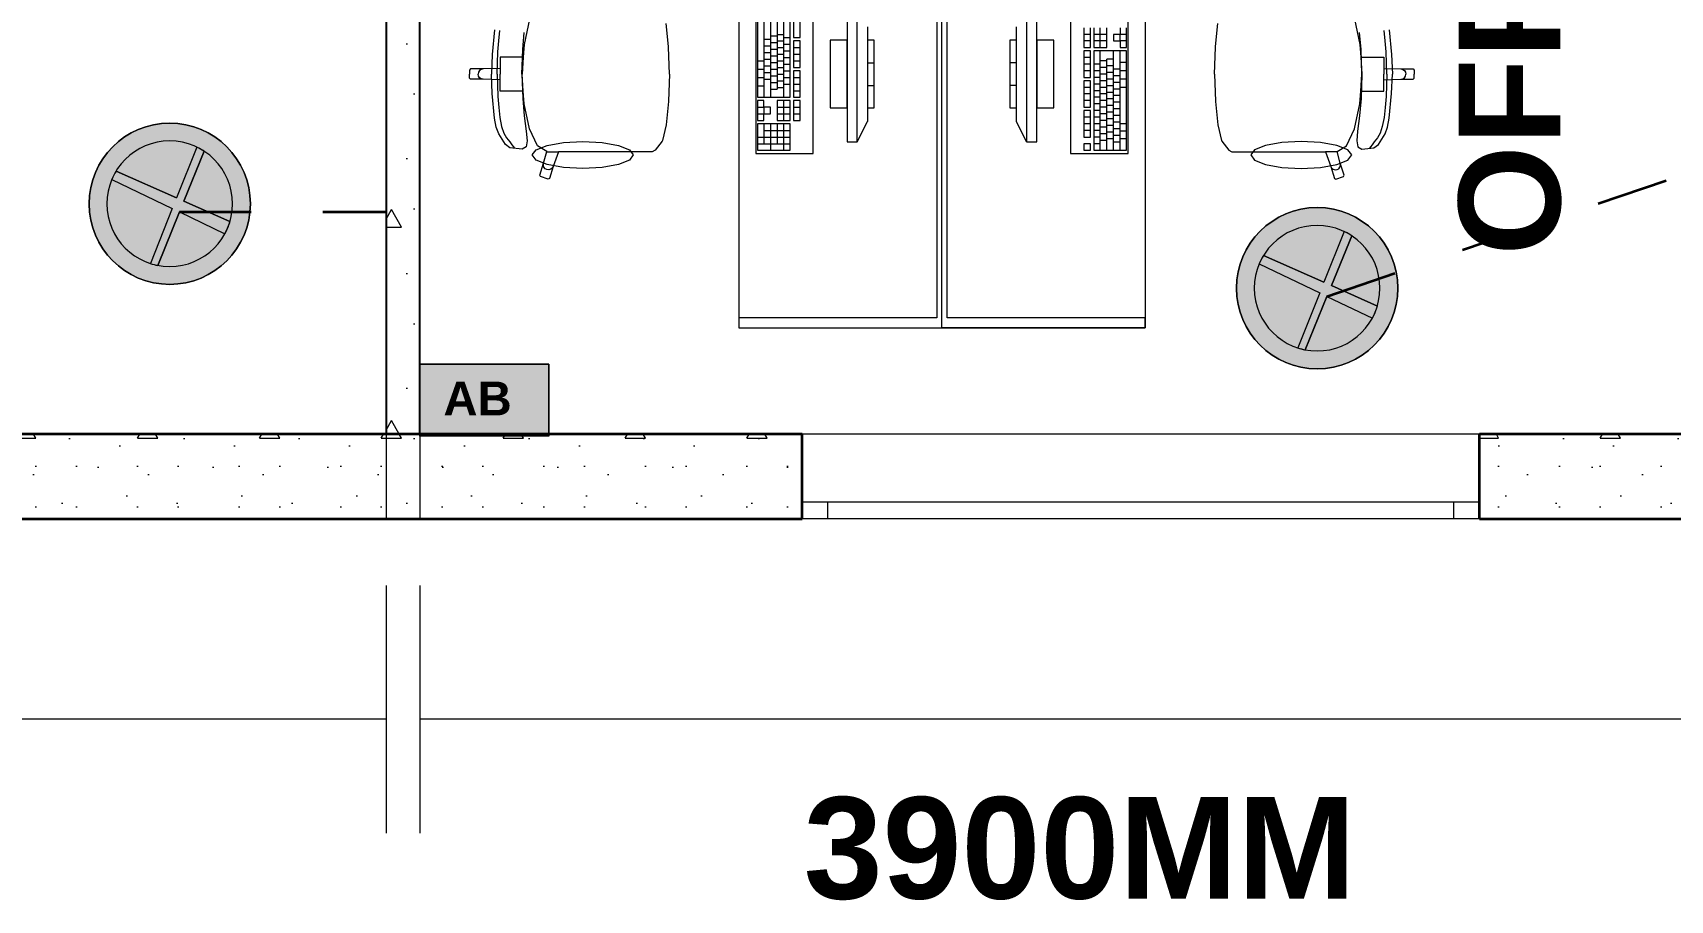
# Model space of a CAD drawing. Header units: millimetres. Extents: x -100675 to 28000, y -21133 to 42228.
# Drawn here: x -71409 to -66573, y 817 to 3381 of the extents above; entities that cross this region are included whole.
import ezdxf

# ---------------------------------------------------------------- set-up
doc = ezdxf.new("R2010")
doc.units = ezdxf.units.MM
doc.header["$MEASUREMENT"] = 0
doc.linetypes.add('Dashed', pattern=[423.333333, 211.666667, -211.666667])
doc.linetypes.add('Wipeout_Contour', pattern=[1000, 0, -1000])
for name, color, linetype, lineweight in [('New_2D Drafting - General_Pen_No__1', 7, 'Continuous', 13), ('New_2D Drafting - General_Pen_No__2', 8, 'Continuous', 15), ('New_2D Drafting - General_Pen_No__52', 15, 'Continuous', 20), ('New_Annotation - Text_Pen_No__19', 255, 'Continuous', 0), ('New_ARCHICAD Windows_Pen_No__27', 7, 'Continuous', 35), ('New_Structural - Bearing_Pen_No__20', 1, 'Continuous', 0), ('New_Structural - Bearing_Pen_No__21', 7, 'Continuous', 35), ('New_Structural - Bearing_Pen_No__27', 7, 'Continuous', 35), ('New_Structural - Bearing_Pen_No__47', 7, 'Continuous', 25)]:
    doc.layers.add(name, color=color, linetype=linetype, lineweight=lineweight)
for name, color, linetype, lineweight, true_color in [('New_2D Drafting - General_Pen_No__62', 7, 'Continuous', 20, 0xaaaaaa), ('New_2D Drafting - General_Pen_No__82', 7, 'Continuous', 20, 0xaaaaaa), ('New_Annotation - Text_Pen_No__86', 7, 'Continuous', 20, 0x5555ff), ('New_ARCHICAD Windows_Pen_No__23', 7, 'Continuous', 20, 0xff6600), ('New_ARCHICAD Windows_Pen_No__3', 7, 'Continuous', 18, 0xff6600), ('New_Interior - Furniture _Pen_No__4', 7, 'Continuous', 20, 0x029e21), ('New_Structural - Bearing_Pen_No__169', 7, 'Continuous', 13, 0x68b353), ('New_Structural - Bearing_Pen_No__170', 7, 'Continuous', 13, 0x9f9f00), ('New_Structural - Bearing_Pen_No__61', 7, 'Continuous', 20, 0x6a6a6a), ('New_Structural - Bearing_Pen_No__89', 7, 'Continuous', 20, 0x71cebe)]:
    doc.layers.add(name, color=color, linetype=linetype, lineweight=lineweight, true_color=true_color)
for name, color, linetype in [('New_ARCHICAD Windows', 7, 'Continuous'), ('New_Interior - Furniture', 7, 'Continuous'), ('New_Structural - Bearing', 7, 'Continuous')]:
    doc.layers.add(name, color=color, linetype=linetype)
doc.styles.add('GENERATED_STYLE_2', font='arial.ttf')
pattern_1 = [(0, (0, 0), (0, 623.5383), [60, -300]), (0, (180, 311.8), (0, 623.5383), [60, -300]), (60, (0, 0), (-540, 311.769), [60, -300]), (60, (360, 0), (-540, 311.769), [60, -300]), (120, (60, 0), (540, 311.769), [60, -300]), (120, (420, 0), (540, 311.769), [60, -300]), (0, (0, 60), (0, 120), [0, -120, 0, -180]), (45, (60, 60), (-84.85282, 84.85282), [0, -90, 0, -150])]

# ---------------------------------------------------------------- blocks, each defined once
blk = doc.blocks.new('Slab_4', base_point=(-71004.6, 3113.7))
at = {"layer": 'New_Structural - Bearing_Pen_No__89', "color": 123, "linetype": 'Continuous', "lineweight": 20, "true_color": 0x71cebe, "flags": 128}
for points in [[(-71004.6, 3113.7, -1), (-71004.6, 2637.2, -1)], [(-71004.6, 3061, 1), (-71004.6, 2689.9, 1)]]:
    blk.add_lwpolyline(points, format="xyb", close=True, dxfattribs=at)
blk = doc.blocks.new('Slab_11', base_point=(-67615.8, 2864.2))
at = {"layer": 'New_Structural - Bearing_Pen_No__89', "color": 123, "linetype": 'Continuous', "lineweight": 20, "true_color": 0x71cebe, "flags": 128}
for points in [[(-67615.8, 2864.2, -1), (-67615.8, 2387.8, -1)], [(-67615.8, 2811.5, 1), (-67615.8, 2440.5, 1)]]:
    blk.add_lwpolyline(points, format="xyb", close=True, dxfattribs=at)
blk = doc.blocks.new('Window 24_2')
at = {"layer": 'New_ARCHICAD Windows_Pen_No__23', "color": 30, "linetype": 'Continuous', "lineweight": 20, "true_color": 0xff6600}
for p, q in [((-1000, 0), (-925, 0)), ((-925, 0), (-925, -50)), ((925, -50), (925, 0)), ((925, 0), (1000, 0)), ((-925, -50), (-1000, -50)), ((1000, -50), (925, -50))]:
    blk.add_line(p, q, dxfattribs=at)
at = {"layer": 'New_ARCHICAD Windows_Pen_No__27', "color": 7, "linetype": 'Continuous', "lineweight": 35}
for p, q in [((-1000, 0), (-1000, -50)), ((-1000, 0), (-1000, -50)), ((1000, 0), (1000, -50)), ((1000, 0), (1000, -50)), ((-1000, -50), (-1000, -250)), ((1000, -50), (1000, -250))]:
    blk.add_line(p, q, dxfattribs=at)
at = {"layer": 'New_ARCHICAD Windows_Pen_No__3', "color": 30, "linetype": 'Continuous', "lineweight": 18, "true_color": 0xff6600}
for p, q in [((-1000, 0), (1000, 0)), ((-925, 0), (925, 0)), ((925, -50), (-925, -50)), ((-1000, -250), (1000, -250))]:
    blk.add_line(p, q, dxfattribs=at)
blk = doc.blocks.new('Wall_24', base_point=(-56365.8, 2194.5))
at = {"color": 254, "linetype": 'Wipeout_Contour', "lineweight": 0, "ltscale": 278928.253035}
blk.add_wipeout([(-70265.8, 2194.5), (-70265.8, 1944.5), (-69136.7, 1944.5), (-69136.7, 2194.5)], dxfattribs=at).dxf.layer = 'New_Structural - Bearing'
at = {"color": 254, "linetype": 'Wipeout_Contour', "lineweight": 0, "ltscale": 265405.390621}
blk.add_wipeout([(-67136.7, 2194.5), (-67136.7, 1944.5), (-65501.2, 1944.5), (-65501.2, 2194.5)], dxfattribs=at).dxf.layer = 'New_Structural - Bearing'
at = {"layer": 'New_Structural - Bearing_Pen_No__170', "linetype": 'Continuous', "lineweight": 13, "true_color": 0x9f9f00}
h = blk.add_hatch(dxfattribs=at)
h.set_pattern_fill('Structural_Concrete', color=54, style=0, pattern_type=2)
h.set_pattern_definition(pattern_1)
h.paths.add_polyline_path([(-70265.8, 2194.5), (-70265.8, 1944.5), (-69136.7, 1944.5), (-69136.7, 2194.5)])
h = blk.add_hatch(dxfattribs=at)
h.set_pattern_fill('Structural_Concrete', color=54, style=0, pattern_type=2)
h.set_pattern_definition(pattern_1)
h.paths.add_polyline_path([(-67136.7, 2194.5), (-67136.7, 1944.5), (-65501.2, 1944.5), (-65501.2, 2194.5)])
at = {"layer": 'New_Structural - Bearing_Pen_No__27', "color": 7, "linetype": 'Continuous', "lineweight": 35}
for p, q in [((-69136.7, 1994.5), (-69136.7, 2194.5)), ((-67136.7, 1994.5), (-67136.7, 2194.5)), ((-69136.7, 1944.5), (-69136.7, 1994.5)), ((-67136.7, 1944.5), (-67136.7, 1994.5))]:
    blk.add_line(p, q, dxfattribs=at)
at = {"layer": 'New_Structural - Bearing_Pen_No__27', "color": 7, "linetype": 'Continuous', "lineweight": 35, "flags": 128}
for points in [[(-69136.7, 2194.5), (-70265.8, 2194.5)], [(-66365.8, 2194.5), (-67136.7, 2194.5)], [(-70265.8, 1944.5), (-69136.7, 1944.5)], [(-67136.7, 1944.5), (-65501.2, 1944.5)]]:
    blk.add_lwpolyline(points, dxfattribs=at)
at = {"layer": 'New_ARCHICAD Windows', "color": 21, "linetype": 'Continuous', "lineweight": 18, "true_color": 0xff9955, "zscale": 1000, "rotation": 180}
blk.add_blockref('Window 24_2', (-68136.7, 1944.5), dxfattribs=at)
blk = doc.blocks.new('Wall_25', base_point=(-70365.8, 2194.5))
at = {"color": 254, "linetype": 'Wipeout_Contour', "lineweight": 0, "ltscale": 281385.337407}
blk.add_wipeout([(-70265.8, 1944.5), (-70265.8, 2194.5), (-70365.8, 2194.5), (-70365.8, 1944.5)], dxfattribs=at).dxf.layer = 'New_Structural - Bearing'
at = {"layer": 'New_Structural - Bearing_Pen_No__170', "linetype": 'Continuous', "lineweight": 13, "true_color": 0x9f9f00}
h = blk.add_hatch(dxfattribs=at)
h.set_pattern_fill('Structural_Concrete', color=54, style=0, pattern_type=2)
h.set_pattern_definition(pattern_1)
h.paths.add_polyline_path([(-70265.8, 1944.5), (-70265.8, 2194.5), (-70365.8, 2194.5), (-70365.8, 1944.5)])
at = {"color": 254, "linetype": 'Wipeout_Contour', "lineweight": 0, "ltscale": 284583.976922}
blk.add_wipeout([(-71865.8, 2194.5), (-71865.8, 1944.5), (-70365.8, 1944.5), (-70365.8, 2194.5)], dxfattribs=at).dxf.layer = 'New_Structural - Bearing'
at = {"layer": 'New_Structural - Bearing_Pen_No__170', "linetype": 'Continuous', "lineweight": 13, "true_color": 0x9f9f00}
h = blk.add_hatch(dxfattribs=at)
h.set_pattern_fill('Structural_Concrete', color=54, style=0, pattern_type=2)
h.set_pattern_definition(pattern_1)
h.paths.add_polyline_path([(-71865.8, 2194.5), (-71865.8, 1944.5), (-70365.8, 1944.5), (-70365.8, 2194.5)])
at = {"layer": 'New_Structural - Bearing_Pen_No__27', "color": 7, "linetype": 'Continuous', "lineweight": 35}
for p, q in [((-70265.8, 2194.5), (-70365.8, 2194.5)), ((-70365.8, 1944.5), (-70265.8, 1944.5))]:
    blk.add_line(p, q, dxfattribs=at)
at = {"layer": 'New_Structural - Bearing_Pen_No__27', "color": 7, "linetype": 'Continuous', "lineweight": 35, "flags": 128}
for points in [[(-70365.8, 2194.5), (-71865.8, 2194.5)], [(-71865.8, 1944.5), (-70365.8, 1944.5)]]:
    blk.add_lwpolyline(points, dxfattribs=at)
blk = doc.blocks.new('Wall_46', base_point=(-70365.8, 5944.5))
at = {"layer": 'New_Structural - Bearing_Pen_No__27', "color": 7, "linetype": 'Continuous', "lineweight": 35}
blk.add_line((-70365.8, 1944.5), (-70265.8, 1944.5), dxfattribs=at)
at = {"layer": 'New_Structural - Bearing_Pen_No__47', "color": 7, "linetype": 'Continuous', "lineweight": 25, "flags": 128}
blk.add_lwpolyline([(-70365.8, 1944.5), (-70265.8, 1944.5)], dxfattribs=at)
at = {"color": 254, "linetype": 'Wipeout_Contour', "lineweight": 0, "ltscale": 281816.521725}
blk.add_wipeout([(-70265.8, 2194.5), (-70265.8, 5844.5), (-70365.8, 5844.5), (-70365.8, 2194.5)], dxfattribs=at).dxf.layer = 'New_Structural - Bearing'
at = {"layer": 'New_Structural - Bearing_Pen_No__169', "linetype": 'Continuous', "lineweight": 13, "true_color": 0x68b353}
h = blk.add_hatch(dxfattribs=at)
h.set_pattern_fill('Structural_Concrete', color=85, style=0, pattern_type=2)
h.set_pattern_definition(pattern_1)
h.paths.add_polyline_path([(-70265.8, 2194.5), (-70265.8, 5844.5), (-70365.8, 5844.5), (-70365.8, 2194.5)])
at = {"layer": 'New_Structural - Bearing_Pen_No__27', "color": 7, "linetype": 'Continuous', "lineweight": 35}
blk.add_line((-70265.8, 2194.5), (-70365.8, 2194.5), dxfattribs=at)
at = {"layer": 'New_Structural - Bearing_Pen_No__47', "color": 7, "linetype": 'Continuous', "lineweight": 25, "flags": 128}
for points in [[(-70365.8, 5844.5), (-70365.8, 2194.5)], [(-70265.8, 2194.5), (-70265.8, 5844.5)]]:
    blk.add_lwpolyline(points, dxfattribs=at)
blk = doc.blocks.new('Office Layout Linear 24')
at = {"layer": 'New_Interior - Furniture _Pen_No__4', "color": 104, "linetype": 'Continuous', "lineweight": 20, "true_color": 0x029e21}
for p, q in [((733.1, 1305.3), (734.9, 1355.1)), ((734.9, 1392), (737.9, 1395)), ((734.9, 1355.1), (734.9, 1392)), ((734.9, 1355.1), (736.1, 1360.8)), ((736.1, 1360.8), (739.3, 1365.7)), ((737.9, 1395), (750, 1395)), ((739.3, 1365.7), (744.2, 1368.9)), ((744.2, 1368.9), (750, 1370.1)), ((762.1, 1395), (750, 1395)), ((755.8, 1368.9), (750, 1370.1)), ((760.7, 1365.7), (755.8, 1368.9)), ((763.9, 1360.8), (760.7, 1365.7)), ((765.1, 1392), (762.1, 1395)), ((765.1, 1355.1), (763.9, 1360.8)), ((765.1, 1355.1), (765.1, 1392)), ((766.9, 1305.3), (765.1, 1355.1)), ((542.4, 1289), (573.5, 1309)), ((573.5, 1309), (593.4, 1316.3)), ((593.4, 1316.3), (619.3, 1321.1)), ((619.3, 1321.1), (692.5, 1328.1)), ((651.5, 1309.2), (621.5, 1305.5)), ((683.9, 1311.7), (651.5, 1309.2)), ((717.3, 1313.2), (683.9, 1311.7)), ((692.5, 1328.1), (750, 1330.2)), ((750, 1313.6), (717.3, 1313.2)), ((807.5, 1328.1), (750, 1330.2)), ((750, 1313.6), (782.7, 1313.2)), ((782.7, 1313.2), (816.1, 1311.7)), ((880.7, 1321.1), (807.5, 1328.1)), ((816.1, 1311.7), (848.5, 1309.2)), ((848.5, 1309.2), (878.5, 1305.5)), ((528.6, 1239.7), (531.9, 1275.8)), ((535, 1265.2), (531.2, 1262.6)), ((531.9, 1275.8), (542.4, 1289)), ((541.2, 1270.4), (535, 1265.2)), ((550.3, 1276.5), (541.2, 1270.4)), ((562, 1286.6), (550.3, 1276.5)), ((575.2, 1294.3), (562, 1286.6)), ((595.5, 1300.5), (575.2, 1294.3)), ((621.5, 1305.5), (595.5, 1300.5)), ((699.7, 1275.3), (699.7, 1305.3)), ((699.7, 1305.3), (733.1, 1305.3)), ((699.7, 1236.6), (699.7, 1275.3)), ((733.1, 1305.3), (750, 1305.3)), ((766.9, 1305.3), (750, 1305.3)), ((800.3, 1305.3), (766.9, 1305.3)), ((800.3, 1275.3), (800.3, 1305.3)), ((800.3, 1236.6), (800.3, 1275.3)), ((535.3, 1228.1), (528.6, 1239.7)), ((552.5, 1225.1), (535.3, 1228.1)), ((538.2, 1194.6), (587.9, 1218.4)), ((581.5, 1227.7), (552.5, 1225.1)), ((626.8, 1233.5), (581.5, 1227.7)), ((587.9, 1218.4), (662.3, 1234.2)), ((677.7, 1238.2), (626.8, 1233.5)), ((662.3, 1234.2), (699.7, 1236.6)), ((750, 1240.5), (677.7, 1238.2)), ((699.7, 1236.6), (750, 1239.8)), ((750, 1240.5), (822.3, 1238.2)), ((800.3, 1236.6), (750, 1239.8)), ((837.7, 1234.2), (800.3, 1236.6)), ((822.3, 1238.2), (873.2, 1233.5)), ((912.1, 1218.4), (837.7, 1234.2)), ((440, 1163.1), (447.5, 1185.9)), ((441.9, 1159.4), (440, 1163.1)), ((447.5, 1185.9), (451.3, 1187.8)), ((451.3, 1187.8), (486.7, 1176.4)), ((467, 1161), (467.7, 1166.8)), ((468.6, 1155.4), (467, 1161)), ((467.7, 1166.8), (470.5, 1171.9)), ((470.5, 1171.9), (475.2, 1175.5)), ((475.2, 1175.5), (480.8, 1177.1)), ((480.8, 1177.1), (486.7, 1176.4)), ((486.7, 1176.4), (520.8, 1166.7)), ((520.7, 1166.5), (520.8, 1166.7)), ((520.7, 1166.5), (520.7, 1132.3)), ((520.8, 1166.7), (538.2, 1194.6)), ((477.4, 1148), (441.9, 1159.4)), ((472.2, 1150.8), (468.6, 1155.4)), ((477.4, 1148), (472.2, 1150.8)), ((520.7, 1132.3), (477.4, 1148)), ((520.7, 923.2), (520.7, 1132.3)), ((520.7, 887.1), (520.7, 923.2)), ((520.7, 856), (520.7, 887.1)), ((525.3, 847.4), (520.7, 856)), ((552.1, 826.3), (525.3, 847.4)), ((554.2, 825.4), (552.1, 826.3)), ((600.1, 814.7), (554.2, 825.4)), ((668.9, 807.6), (600.1, 814.7)), ((670, 807.5), (668.9, 807.6)), ((750, 805), (670, 807.5)), ((750, 805), (830, 807.5)), ((830, 807.5), (831.1, 807.6)), ((831.1, 807.6), (899.9, 814.7)), ((30, 600), (0, 600)), ((0, 600), (0, -600)), ((30, 15), (30, 600)), ((603.1, 545.2), (524.8, 545.2)), ((524.8, 545.2), (524.8, 448.2)), ((544.4, 545.2), (544.4, 448.2)), ((564, 545.2), (564, 448.2)), ((603.1, 448.2), (603.1, 545.2)), ((671.7, 545.2), (612.9, 545.2)), ((612.9, 545.2), (612.9, 525.8)), ((632.5, 545.2), (632.5, 525.8)), ((652.1, 545.2), (652.1, 525.8)), ((671.7, 525.8), (671.7, 545.2)), ((975.2, 545.2), (681.5, 545.2)), ((681.5, 545.2), (681.5, 448.2)), ((715.7, 545.2), (715.7, 525.8)), ((740.2, 545.2), (740.2, 525.8)), ((764.7, 545.2), (764.7, 525.8)), ((789.2, 545.2), (789.2, 525.8)), ((603.1, 506.4), (524.8, 506.4)), ((603.1, 525.8), (544.4, 525.8)), ((603.1, 487), (544.4, 487)), ((583.5, 525.8), (583.5, 448.2)), ((612.9, 525.8), (632.5, 525.8)), ((671.7, 487), (612.9, 487)), ((612.9, 487), (612.9, 448.2)), ((632.5, 525.8), (632.5, 506.4)), ((652.1, 525.8), (632.5, 525.8)), ((632.5, 506.4), (652.1, 506.4)), ((632.5, 487), (632.5, 448.2)), ((652.1, 506.4), (652.1, 525.8)), ((652.1, 525.8), (671.7, 525.8)), ((652.1, 487), (652.1, 448.2)), ((671.7, 448.2), (671.7, 487)), ((975.2, 525.8), (681.5, 525.8)), ((975.2, 506.4), (681.5, 506.4)), ((705.9, 506.4), (705.9, 487)), ((975.2, 487), (705.9, 487)), ((710.8, 487), (710.8, 467.6)), ((725.5, 506.4), (725.5, 487)), ((730.4, 487), (730.4, 467.6)), ((735.3, 525.8), (735.3, 506.4)), ((745.1, 506.4), (745.1, 487)), ((750, 487), (750, 467.6)), ((754.9, 525.8), (754.9, 506.4)), ((764.7, 506.4), (764.7, 487)), ((769.6, 487), (769.6, 467.6)), ((774.5, 525.8), (774.5, 506.4)), ((784.3, 506.4), (784.3, 487)), ((789.2, 487), (789.2, 467.6)), ((794.1, 525.8), (794.1, 506.4)), ((803.9, 506.4), (803.9, 487)), ((808.8, 487), (808.8, 467.6)), ((813.6, 525.8), (813.6, 506.4)), ((823.4, 506.4), (823.4, 487)), ((828.3, 487), (828.3, 467.6)), ((833.2, 525.8), (833.2, 506.4)), ((843, 506.4), (843, 487)), ((847.9, 487), (847.9, 467.6)), ((852.8, 525.8), (852.8, 506.4)), ((862.6, 506.4), (862.6, 487)), ((867.5, 487), (867.5, 467.6)), ((603.1, 467.6), (524.8, 467.6)), ((524.8, 448.2), (603.1, 448.2)), ((671.7, 467.6), (612.9, 467.6)), ((612.9, 448.2), (671.7, 448.2)), ((671.7, 438.5), (612.9, 438.5)), ((612.9, 438.5), (612.9, 419.1)), ((632.5, 438.5), (632.5, 419.1)), ((652.1, 438.5), (652.1, 419.1)), ((671.7, 419.1), (671.7, 438.5)), ((975.2, 467.6), (681.5, 467.6)), ((681.5, 448.2), (975.2, 448.2)), ((759.8, 438.5), (681.5, 438.5)), ((681.5, 438.5), (681.5, 419.1)), ((701, 438.5), (701, 419.1)), ((720.6, 467.6), (720.6, 448.2)), ((720.6, 438.5), (720.6, 419.1)), ((740.2, 467.6), (740.2, 448.2)), ((740.2, 438.5), (740.2, 419.1)), ((759.8, 467.6), (759.8, 448.2)), ((759.8, 419.1), (759.8, 438.5)), ((847.9, 438.5), (769.6, 438.5)), ((769.6, 438.5), (769.6, 419.1)), ((779.4, 467.6), (779.4, 448.2)), ((789.2, 438.5), (789.2, 419.1)), ((799, 467.6), (799, 448.2)), ((808.8, 438.5), (808.8, 419.1)), ((818.5, 467.6), (818.5, 448.2)), ((828.3, 438.5), (828.3, 419.1)), ((838.1, 467.6), (838.1, 448.2)), ((847.9, 419.1), (847.9, 438.5)), ((857.7, 467.6), (857.7, 448.2)), ((936, 438.5), (857.7, 438.5)), ((857.7, 438.5), (857.7, 419.1)), ((612.9, 419.1), (671.7, 419.1)), ((681.5, 419.1), (759.8, 419.1)), ((769.6, 419.1), (847.9, 419.1)), ((857.7, 419.1), (936, 419.1)), ((850, 330), (650, 330)), ((650, 330), (650, 280)), ((850, 280), (850, 330)), ((950, 280), (550, 280)), ((550, 280), (550, 250)), ((550, 250), (950, 250)), ((550, 250), (610, 220)), ((650, 280), (850, 280)), ((890, 220), (610, 220)), ((850, 220), (650, 220)), ((650, 220), (650, 200)), ((650, 200), (850, 200)), ((716.7, 220), (716.7, 200)), ((783.3, 220), (783.3, 200)), ((850, 200), (850, 220)), ((1485, 15), (30, 15)), ((30, -600), (30, -15)), ((30, -15), (1485, -15)), ((550, -250), (610, -220)), ((610, -220), (890, -220)), ((850, -200), (650, -200)), ((650, -200), (650, -220)), ((650, -220), (850, -220)), ((716.7, -220), (716.7, -200)), ((783.3, -220), (783.3, -200)), ((850, -220), (850, -200)), ((950, -250), (550, -250)), ((550, -250), (550, -280)), ((550, -280), (950, -280)), ((850, -280), (650, -280)), ((650, -280), (650, -330)), ((850, -330), (850, -280)), ((650, -330), (850, -330)), ((544.4, -419.1), (524.8, -419.1)), ((524.8, -419.1), (524.8, -438.5)), ((544.4, -438.5), (544.4, -419.1)), ((642.3, -419.1), (564, -419.1)), ((564, -419.1), (564, -438.5)), ((583.5, -438.5), (583.5, -419.1)), ((603.1, -438.5), (603.1, -419.1)), ((622.7, -438.5), (622.7, -419.1)), ((642.3, -438.5), (642.3, -419.1)), ((730.4, -419.1), (652.1, -419.1)), ((652.1, -419.1), (652.1, -438.5)), ((671.7, -438.5), (671.7, -419.1)), ((691.2, -438.5), (691.2, -419.1)), ((710.8, -438.5), (710.8, -419.1)), ((730.4, -438.5), (730.4, -419.1)), ((818.5, -419.1), (740.2, -419.1)), ((740.2, -419.1), (740.2, -438.5)), ((759.8, -438.5), (759.8, -419.1)), ((779.4, -438.5), (779.4, -419.1)), ((799, -438.5), (799, -419.1)), ((818.5, -438.5), (818.5, -419.1)), ((887.1, -419.1), (828.3, -419.1)), ((828.3, -419.1), (828.3, -438.5)), ((847.9, -438.5), (847.9, -419.1)), ((867.5, -438.5), (867.5, -419.1)), ((524.8, -438.5), (544.4, -438.5)), ((818.5, -448.2), (524.8, -448.2)), ((524.8, -448.2), (524.8, -545.2)), ((524.8, -467.6), (818.5, -467.6)), ((544.4, -467.6), (544.4, -448.2)), ((554.2, -487), (554.2, -467.6)), ((564, -438.5), (642.3, -438.5)), ((564, -467.6), (564, -448.2)), ((573.8, -487), (573.8, -467.6)), ((583.5, -467.6), (583.5, -448.2)), ((593.3, -487), (593.3, -467.6)), ((603.1, -467.6), (603.1, -448.2)), ((612.9, -487), (612.9, -467.6)), ((622.7, -467.6), (622.7, -448.2)), ((632.5, -487), (632.5, -467.6)), ((642.3, -467.6), (642.3, -448.2)), ((652.1, -438.5), (730.4, -438.5)), ((652.1, -487), (652.1, -467.6)), ((661.9, -467.6), (661.9, -448.2)), ((671.7, -487), (671.7, -467.6)), ((681.5, -467.6), (681.5, -448.2)), ((691.2, -487), (691.2, -467.6)), ((701, -467.6), (701, -448.2)), ((710.8, -487), (710.8, -467.6)), ((720.6, -467.6), (720.6, -448.2)), ((730.4, -487), (730.4, -467.6)), ((740.2, -438.5), (818.5, -438.5)), ((740.2, -467.6), (740.2, -448.2)), ((750, -487), (750, -467.6)), ((759.8, -467.6), (759.8, -448.2)), ((769.6, -487), (769.6, -467.6)), ((779.4, -467.6), (779.4, -448.2)), ((789.2, -487), (789.2, -467.6)), ((818.5, -545.2), (818.5, -448.2)), ((828.3, -438.5), (887.1, -438.5)), ((887.1, -448.2), (828.3, -448.2)), ((828.3, -448.2), (828.3, -487)), ((828.3, -467.6), (887.1, -467.6)), ((847.9, -487), (847.9, -448.2)), ((867.5, -487), (867.5, -448.2)), ((524.8, -487), (794.1, -487)), ((524.8, -506.4), (818.5, -506.4)), ((524.8, -525.8), (818.5, -525.8)), ((549.3, -525.8), (549.3, -506.4)), ((559.1, -506.4), (559.1, -487)), ((559.1, -545.2), (559.1, -525.8)), ((568.9, -525.8), (568.9, -506.4)), ((578.6, -506.4), (578.6, -487)), ((581.1, -545.2), (581.1, -525.8)), ((588.4, -525.8), (588.4, -506.4)), ((598.2, -506.4), (598.2, -487)), ((603.1, -545.2), (603.1, -525.8)), ((608, -525.8), (608, -506.4)), ((617.8, -506.4), (617.8, -487)), ((627.6, -525.8), (627.6, -506.4)), ((637.4, -506.4), (637.4, -487)), ((647.2, -525.8), (647.2, -506.4)), ((657, -506.4), (657, -487)), ((666.8, -525.8), (666.8, -506.4)), ((676.6, -506.4), (676.6, -487)), ((686.4, -525.8), (686.4, -506.4)), ((696.1, -506.4), (696.1, -487)), ((705.9, -525.8), (705.9, -506.4)), ((710.8, -545.2), (710.8, -525.8)), ((715.7, -506.4), (715.7, -487)), ((725.5, -525.8), (725.5, -506.4)), ((735.3, -506.4), (735.3, -487)), ((735.3, -545.2), (735.3, -525.8)), ((745.1, -525.8), (745.1, -506.4)), ((754.9, -506.4), (754.9, -487)), ((759.8, -545.2), (759.8, -525.8)), ((764.7, -525.8), (764.7, -506.4)), ((774.5, -506.4), (774.5, -487)), ((784.3, -545.2), (784.3, -525.8)), ((794.1, -506.4), (794.1, -487)), ((828.3, -487), (887.1, -487)), ((847.9, -525.8), (828.3, -525.8)), ((828.3, -525.8), (828.3, -545.2)), ((867.5, -506.4), (847.9, -506.4)), ((847.9, -506.4), (847.9, -525.8)), ((847.9, -545.2), (847.9, -525.8)), ((847.9, -525.8), (867.5, -525.8)), ((867.5, -525.8), (867.5, -506.4)), ((887.1, -525.8), (867.5, -525.8)), ((867.5, -545.2), (867.5, -525.8)), ((524.8, -545.2), (818.5, -545.2)), ((828.3, -545.2), (887.1, -545.2)), ((0, -600), (30, -600)), ((600.1, -814.7), (554.2, -825.4)), ((668.9, -807.6), (600.1, -814.7)), ((670, -807.5), (668.9, -807.6)), ((750, -805), (670, -807.5)), ((750, -805), (830, -807.5)), ((830, -807.5), (831.1, -807.6)), ((831.1, -807.6), (899.9, -814.7)), ((525.3, -847.4), (520.7, -856)), ((520.7, -856), (520.7, -887.1)), ((552.1, -826.3), (525.3, -847.4)), ((554.2, -825.4), (552.1, -826.3)), ((520.7, -887.1), (520.7, -923.2)), ((520.7, -923.2), (520.7, -1132.3)), ((441.9, -1159.4), (440, -1163.1)), ((477.4, -1148), (441.9, -1159.4)), ((468.6, -1155.4), (467, -1161)), ((472.2, -1150.8), (468.6, -1155.4)), ((477.4, -1148), (472.2, -1150.8)), ((520.7, -1132.3), (477.4, -1148)), ((520.7, -1166.5), (520.7, -1132.3)), ((440, -1163.1), (447.5, -1185.9)), ((447.5, -1185.9), (451.3, -1187.8)), ((451.3, -1187.8), (486.7, -1176.4)), ((467, -1161), (467.7, -1166.8)), ((467.7, -1166.8), (470.5, -1171.9)), ((470.5, -1171.9), (475.2, -1175.5)), ((475.2, -1175.5), (480.8, -1177.1)), ((480.8, -1177.1), (486.7, -1176.4)), ((486.7, -1176.4), (520.8, -1166.7)), ((520.7, -1166.5), (520.8, -1166.7)), ((520.8, -1166.7), (538.2, -1194.6)), ((538.2, -1194.6), (587.9, -1218.4)), ((535.3, -1228.1), (528.6, -1239.7)), ((528.6, -1239.7), (531.9, -1275.8)), ((552.5, -1225.1), (535.3, -1228.1)), ((581.5, -1227.7), (552.5, -1225.1)), ((626.8, -1233.5), (581.5, -1227.7)), ((587.9, -1218.4), (662.3, -1234.2)), ((677.7, -1238.2), (626.8, -1233.5)), ((662.3, -1234.2), (699.7, -1236.6)), ((750, -1240.5), (677.7, -1238.2)), ((699.7, -1236.6), (750, -1239.8)), ((699.7, -1236.6), (699.7, -1275.3)), ((800.3, -1236.6), (750, -1239.8)), ((750, -1240.5), (822.3, -1238.2)), ((837.7, -1234.2), (800.3, -1236.6)), ((800.3, -1236.6), (800.3, -1275.3)), ((822.3, -1238.2), (873.2, -1233.5)), ((912.1, -1218.4), (837.7, -1234.2)), ((535, -1265.2), (531.2, -1262.6)), ((531.9, -1275.8), (542.4, -1289)), ((541.2, -1270.4), (535, -1265.2)), ((550.3, -1276.5), (541.2, -1270.4)), ((542.4, -1289), (573.5, -1309)), ((562, -1286.6), (550.3, -1276.5)), ((575.2, -1294.3), (562, -1286.6)), ((595.5, -1300.5), (575.2, -1294.3)), ((621.5, -1305.5), (595.5, -1300.5)), ((651.5, -1309.2), (621.5, -1305.5)), ((699.7, -1275.3), (699.7, -1305.3)), ((699.7, -1305.3), (733.1, -1305.3)), ((733.1, -1305.3), (750, -1305.3)), ((733.1, -1305.3), (734.9, -1355.1)), ((766.9, -1305.3), (750, -1305.3)), ((766.9, -1305.3), (765.1, -1355.1)), ((800.3, -1305.3), (766.9, -1305.3)), ((800.3, -1275.3), (800.3, -1305.3)), ((848.5, -1309.2), (878.5, -1305.5)), ((573.5, -1309), (593.4, -1316.3)), ((593.4, -1316.3), (619.3, -1321.1)), ((619.3, -1321.1), (692.5, -1328.1)), ((683.9, -1311.7), (651.5, -1309.2)), ((717.3, -1313.2), (683.9, -1311.7)), ((692.5, -1328.1), (750, -1330.2)), ((750, -1313.6), (717.3, -1313.2)), ((750, -1313.6), (782.7, -1313.2)), ((807.5, -1328.1), (750, -1330.2)), ((782.7, -1313.2), (816.1, -1311.7)), ((880.7, -1321.1), (807.5, -1328.1)), ((816.1, -1311.7), (848.5, -1309.2)), ((734.9, -1355.1), (736.1, -1360.8)), ((734.9, -1355.1), (734.9, -1392)), ((734.9, -1392), (737.9, -1395)), ((736.1, -1360.8), (739.3, -1365.7)), ((737.9, -1395), (750, -1395)), ((739.3, -1365.7), (744.2, -1368.9)), ((744.2, -1368.9), (750, -1370.1)), ((755.8, -1368.9), (750, -1370.1)), ((762.1, -1395), (750, -1395)), ((760.7, -1365.7), (755.8, -1368.9)), ((763.9, -1360.8), (760.7, -1365.7)), ((765.1, -1392), (762.1, -1395)), ((765.1, -1355.1), (763.9, -1360.8)), ((765.1, -1355.1), (765.1, -1392))]:
    blk.add_line(p, q, dxfattribs=at)
at = {"layer": 'New_Interior - Furniture _Pen_No__4', "color": 104, "linetype": 'Continuous', "lineweight": 20, "true_color": 0x029e21, "flags": 128}
for points in [[(470.7, 1060.9), (473.8, 1118), (482.5, 1166.3), (495.6, 1198.6), (511, 1210), (526.4, 1198.6), (539.5, 1166.3), (548.2, 1118), (551.2, 1060.9), (548.2, 1003.9), (539.5, 955.6), (526.4, 923.3), (511, 911.9), (495.6, 923.3), (482.5, 955.6), (473.8, 1003.9)], [(0, 0), (1500, 0), (1500, 600), (0, 600)], [(985, 380), (985, 550), (515, 550), (515, 380)], [(0, 0), (1500, 0), (1500, -600), (0, -600)], [(515, -380), (515, -550), (985, -550), (985, -380)], [(470.7, -1060.9), (473.8, -1118), (482.5, -1166.3), (495.6, -1198.6), (511, -1210), (526.4, -1198.6), (539.5, -1166.3), (548.2, -1118), (551.2, -1060.9), (548.2, -1003.9), (539.5, -955.6), (526.4, -923.3), (511, -911.9), (495.6, -923.3), (482.5, -955.6), (473.8, -1003.9)]]:
    blk.add_lwpolyline(points, close=True, dxfattribs=at)

msp = doc.modelspace()

# ---------------------------------------------------------------- hatches: boundary and pattern name
at = {"layer": 'New_2D Drafting - General_Pen_No__52', "linetype": 'Continuous', "lineweight": 20}
msp.add_hatch(color=15, dxfattribs=at).paths.add_polyline_path([(-69884.8, 2189.1), (-69884.8, 2401.7), (-70265.8, 2401.7), (-70265.8, 2189.1)])
at = {"layer": 'New_2D Drafting - General_Pen_No__82', "linetype": 'Continuous', "lineweight": 20, "true_color": 0xaaaaaa}
for points in [[(-71004.6, 3113.7, 1), (-71004.6, 2637.2, 1)], [(-70826.7, 2822.7), (-70962.5, 2883.1), (-70902.6, 3030.4, 0.034067), (-70924.6, 3042.8), (-70984.4, 2892.8), (-71162.9, 2972.2, 0.037873), (-71175.7, 2947.2), (-70996.9, 2861.5), (-71061.8, 2698.9, 0.030742), (-71039.7, 2693.3), (-70975.5, 2851.2), (-70841.5, 2787, 0.052198)], [(-67615.8, 2864.2, 1), (-67615.8, 2387.8, 1)], [(-67437.9, 2573.3), (-67573.7, 2633.7), (-67513.8, 2781, 0.034067), (-67535.8, 2793.4), (-67595.6, 2643.4), (-67774.1, 2722.8, 0.037873), (-67786.9, 2697.8), (-67608.1, 2612.1), (-67672.9, 2449.5, 0.030742), (-67650.9, 2443.8), (-67586.7, 2601.8), (-67452.7, 2537.6, 0.052198)]]:
    msp.add_hatch(color=253, dxfattribs=at).paths.add_polyline_path(points)

# ---------------------------------------------------------------- linework, layer by layer
at = {"layer": 'New_2D Drafting - General_Pen_No__1', "color": 7, "linetype": 'Continuous', "lineweight": 13, "flags": 128}
msp.add_lwpolyline([(-69884.8, 2189.1), (-69884.8, 2401.7), (-70265.8, 2401.7), (-70265.8, 2189.1)], close=True, dxfattribs=at)
at = {"layer": 'New_2D Drafting - General_Pen_No__2', "color": 8, "linetype": 'Continuous', "lineweight": 15, "flags": 128}
for points in [[(-71004.6, 3113.7, 1), (-71004.6, 2637.2, 1)], [(-71004.6, 2689.9, 1), (-71004.6, 3061, 1)], [(-71004.6, 3061, 1), (-71004.6, 2689.9, 1)], [(-70826.7, 2822.7), (-70962.5, 2883.1), (-70902.6, 3030.4, 0.034067), (-70924.6, 3042.8), (-70984.4, 2892.8), (-71162.9, 2972.2, 0.037873), (-71175.7, 2947.2), (-70996.9, 2861.5), (-71061.8, 2698.9, 0.030742), (-71039.7, 2693.3), (-70975.5, 2851.2), (-70841.5, 2787, 0.052198)], [(-67615.8, 2864.2, 1), (-67615.8, 2387.8, 1)], [(-67615.8, 2440.5, 1), (-67615.8, 2811.5, 1)], [(-67615.8, 2811.5, 1), (-67615.8, 2440.5, 1)], [(-67437.9, 2573.3), (-67573.7, 2633.7), (-67513.8, 2781, 0.034067), (-67535.8, 2793.4), (-67595.6, 2643.4), (-67774.1, 2722.8, 0.037873), (-67786.9, 2697.8), (-67608.1, 2612.1), (-67672.9, 2449.5, 0.030742), (-67650.9, 2443.8), (-67586.7, 2601.8), (-67452.7, 2537.6, 0.052198)]]:
    msp.add_lwpolyline(points, format="xyb", close=True, dxfattribs=at)
at = {"layer": 'New_2D Drafting - General_Pen_No__62', "color": 253, "linetype": 'Continuous', "lineweight": 20, "true_color": 0xaaaaaa}
for p, q in [((-70365.8, 1747.7), (-70365.8, 1015.6)), ((-70265.8, 1747.7), (-70265.8, 1015.6)), ((-70365.8, 1352.3), (-75115.8, 1352.3)), ((-66365.8, 1352.3), (-70265.8, 1352.3))]:
    msp.add_line(p, q, dxfattribs=at)
at = {"layer": 'New_Structural - Bearing_Pen_No__21', "color": 7, "linetype": 'Dashed', "lineweight": 35}
msp.add_line((-67586.7, 2601.8), (-66365.8, 3019.6), dxfattribs=at)
at = {"layer": 'New_Structural - Bearing_Pen_No__61', "color": 251, "linetype": 'Continuous', "lineweight": 20, "true_color": 0x6a6a6a}
for p, q in [((-70924.6, 3042.8), (-70984.4, 2892.8)), ((-70902.6, 3030.4), (-70962.5, 2883.1)), ((-71162.9, 2972.2), (-70984.4, 2892.8)), ((-71175.7, 2947.2), (-70996.9, 2861.5)), ((-70996.9, 2861.5), (-71061.8, 2698.9)), ((-70962.5, 2883.1), (-70826.7, 2822.7)), ((-70975.5, 2851.2), (-71039.7, 2693.3)), ((-70975.5, 2851.2), (-70841.5, 2787)), ((-67535.8, 2793.4), (-67595.6, 2643.4)), ((-67513.8, 2781), (-67573.7, 2633.7)), ((-67774.1, 2722.8), (-67595.6, 2643.4)), ((-67786.9, 2697.8), (-67608.1, 2612.1)), ((-67608.1, 2612.1), (-67672.9, 2449.5)), ((-67573.7, 2633.7), (-67437.9, 2573.3)), ((-67586.7, 2601.8), (-67650.9, 2443.8)), ((-67586.7, 2601.8), (-67452.7, 2537.6))]:
    msp.add_line(p, q, dxfattribs=at)

# ---------------------------------------------------------------- block references
at = {"layer": 'New_Interior - Furniture', "color": 104, "linetype": 'Continuous', "lineweight": 20, "true_color": 0x029e21, "zscale": 1000, "rotation": 90}
msp.add_blockref('Office Layout Linear 24', (-68723.8, 2508.6), dxfattribs=at)
at = {"layer": 'New_Structural - Bearing', "color": 123, "linetype": 'Continuous', "lineweight": 20, "true_color": 0x71cebe}
for name, p in [('Slab_4', (-71004.6, 3113.7)), ('Slab_11', (-67615.8, 2864.2))]:
    msp.add_blockref(name, p, dxfattribs=at)

# ---------------------------------------------------------------- texts
at = {"layer": 'New_Annotation - Text_Pen_No__19', "color": 255, "linetype": 'Continuous', "lineweight": 0, "insert": (-70095.4, 2350), "char_height": 100, "attachment_point": 2, "style": 'GENERATED_STYLE_2'}
msp.add_mtext('\\A1;{\\pqc;\\fArial|b1|i0|c0|p34;AB}', dxfattribs=at)
at = {"layer": 'New_Annotation - Text_Pen_No__86', "color": 173, "linetype": 'Continuous', "lineweight": 20, "true_color": 0x5555ff, "insert": (-67197.8, 3781.9), "char_height": 300, "attachment_point": 2, "rotation": 90, "style": 'GENERATED_STYLE_2'}
msp.add_mtext('\\A1;{\\pqc;\\fArial|b1|i0|c0|p34;OFFICE 06}', dxfattribs=at)
at = {"layer": 'New_Annotation - Text_Pen_No__86', "color": 173, "linetype": 'Continuous', "lineweight": 20, "true_color": 0x5555ff, "insert": (-68317, 1122.1), "char_height": 300, "attachment_point": 2, "style": 'GENERATED_STYLE_2'}
msp.add_mtext('\\A1;{\\pqc;\\fArial|b1|i0|c0|p34;3900MM}', dxfattribs=at)

# ---------------------------------------------------------------- next in the draw order: block references
at = {"layer": 'New_Structural - Bearing', "color": 7, "lineweight": 35}
msp.add_blockref('Wall_24', (-56365.8, 2194.5), dxfattribs=at)

# ---------------------------------------------------------------- next in the draw order: linework, layer by layer
at = {"layer": 'New_Structural - Bearing_Pen_No__20', "color": 1, "linetype": 'Continuous', "lineweight": 0}
msp.add_line((-69884.8, 2401.7), (-69884.8, 2189.1), dxfattribs=at)

# ---------------------------------------------------------------- next in the draw order: block references
at = {"layer": 'New_Structural - Bearing', "color": 7, "lineweight": 35}
msp.add_blockref('Wall_25', (-70365.8, 2194.5), dxfattribs=at)

# ---------------------------------------------------------------- next in the draw order: block references
at = {"layer": 'New_Structural - Bearing', "color": 7, "lineweight": 25}
msp.add_blockref('Wall_46', (-70365.8, 5944.5), dxfattribs=at)

# ---------------------------------------------------------------- next in the draw order: linework, layer by layer
at = {"layer": 'New_2D Drafting - General_Pen_No__62', "color": 253, "linetype": 'Continuous', "lineweight": 20, "true_color": 0xaaaaaa}
for p, q in [((-70365.8, 2360.1), (-70365.8, 1944.5)), ((-70265.8, 2369.4), (-70265.8, 1944.5))]:
    msp.add_line(p, q, dxfattribs=at)
at = {"layer": 'New_Structural - Bearing_Pen_No__20', "color": 1, "linetype": 'Continuous', "lineweight": 0}
for p, q in [((-70265.8, 2401.7), (-69884.8, 2401.7)), ((-70265.8, 2189.1), (-70265.8, 2401.7)), ((-69884.8, 2189.1), (-70265.8, 2189.1))]:
    msp.add_line(p, q, dxfattribs=at)
at = {"layer": 'New_Structural - Bearing_Pen_No__21', "color": 7, "linetype": 'Dashed', "lineweight": 35}
msp.add_line((-70975.5, 2851.2), (-70365.8, 2851.2), dxfattribs=at)

doc.saveas('drawing.dxf')
